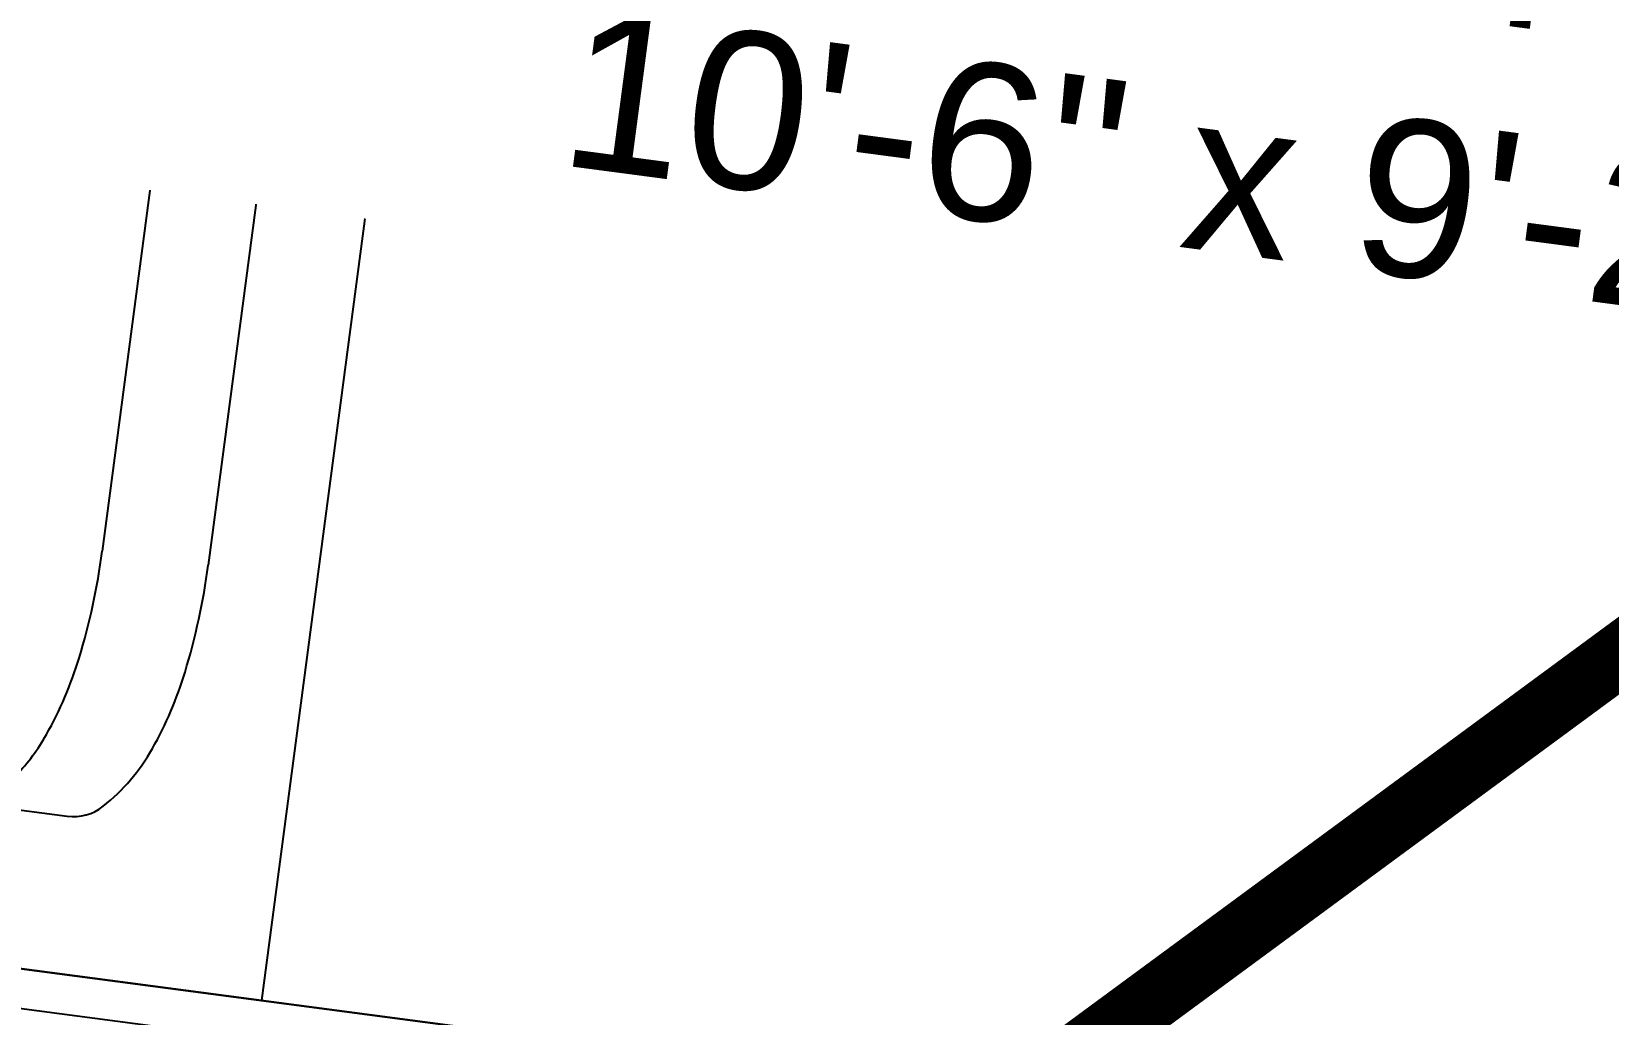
# Model space of a CAD drawing. Header units: millimetres. Extents: x -179928 to 528275, y -469666 to 511935.
# Drawn here: x 6724 to 7727, y 105003 to 105628 of the extents above; entities that cross this region are included whole.
import ezdxf

# ---------------------------------------------------------------- set-up
doc = ezdxf.new("R2010")
doc.units = ezdxf.units.MM
doc.linetypes.add('DASHED', pattern=[0.75, 0.5, -0.25])
for name, color, linetype in [('ad-Glass Sectionline', 140, 'Continuous'), ('ad-Primary Roof', 5, 'Continuous'), ('ad-Text main', 7, 'Continuous'), ('ad-Toilet fixtures', 8, 'Continuous')]:
    doc.layers.add(name, color=color, linetype=linetype)
doc.styles.get("Standard").update_dxf_attribs({"font": 'arial.ttf'})

# ---------------------------------------------------------------- blocks, each defined once
blk = doc.blocks.new('zw$3849')
at = {"layer": 'ad-Text main', "insert": (6420.7, 1899.4), "char_height": 100, "width": 1424.195, "attachment_point": 5, "bg_fill": 2}
blk.add_mtext("TOILET\\P10'-6'' x 9'-2''", dxfattribs=at)
blk = doc.blocks.new('1625E_Roof Plan')
at = {"layer": 'ad-Primary Roof', "linetype": 'DASHED', "ltscale": 2, "const_width": 40}
blk.add_lwpolyline([(12570, -2645), (2380, -2645), (7475, 2255)], close=True, dxfattribs=at)
blk = doc.blocks.new('zw$989B')
at = {"color": 0}
for p, q in [((220, 730), (1530, 730)), ((680, 662), (1530, 662)), ((1700, 138), (1700, 662))]:
    blk.add_line(p, q, dxfattribs=at)
blk.add_lwpolyline([(0, 0), (0, 800), (1800, 800), (1800, 0)], close=True, dxfattribs=at)
for centre, radius, start, end in [((1530, 305.926), 424.074, 80.592388, 90), ((1559.313, 482.846), 244.743, 68.198591, 80.592388), ((1603.673, 593.747), 125.298, 46.000099, 68.198591), ((1669.585, 662), 30.415, 0, 46.000099), ((1530, 237.926), 424.074, 80.592388, 90), ((1559.313, 414.846), 244.743, 68.198591, 80.592388), ((1603.673, 525.747), 125.298, 53.421211, 68.198591)]:
    blk.add_arc(centre, radius, start, end, dxfattribs=at)
blk = doc.blocks.new('1625_East Villa')
at = {"layer": 'ad-Glass Sectionline'}
blk.add_lwpolyline([(8310, 1215), (5110, 1215), (5110, 1190), (8310, 1190)], close=True, dxfattribs=at)
at = {"layer": 'ad-Toilet fixtures'}
blk.add_lwpolyline([(6745, 230), (5110, 230), (5110, 1215), (6745, 1215)], close=True, dxfattribs=at)
at = {"layer": 'ad-Toilet fixtures', "rotation": 270}
blk.add_blockref('zw$989B', (5110, 3015), dxfattribs=at)
at = {"layer": 'ad-Text main'}
blk.add_blockref('zw$3849', (0, 0), dxfattribs=at)
blk.add_blockref('1625E_Roof Plan', (0, 0))
blk = doc.blocks.new("All Plot's Villa Plans")
at = {"ltscale": 5, "rotation": 352.4703876422526}
blk.add_blockref('1625_East Villa', (852, 104581.7), dxfattribs=at)

msp = doc.modelspace()

# ---------------------------------------------------------------- block references
at = {"ltscale": 5}
msp.add_blockref("All Plot's Villa Plans", (0, 0), dxfattribs=at)

doc.saveas('drawing.dxf')
